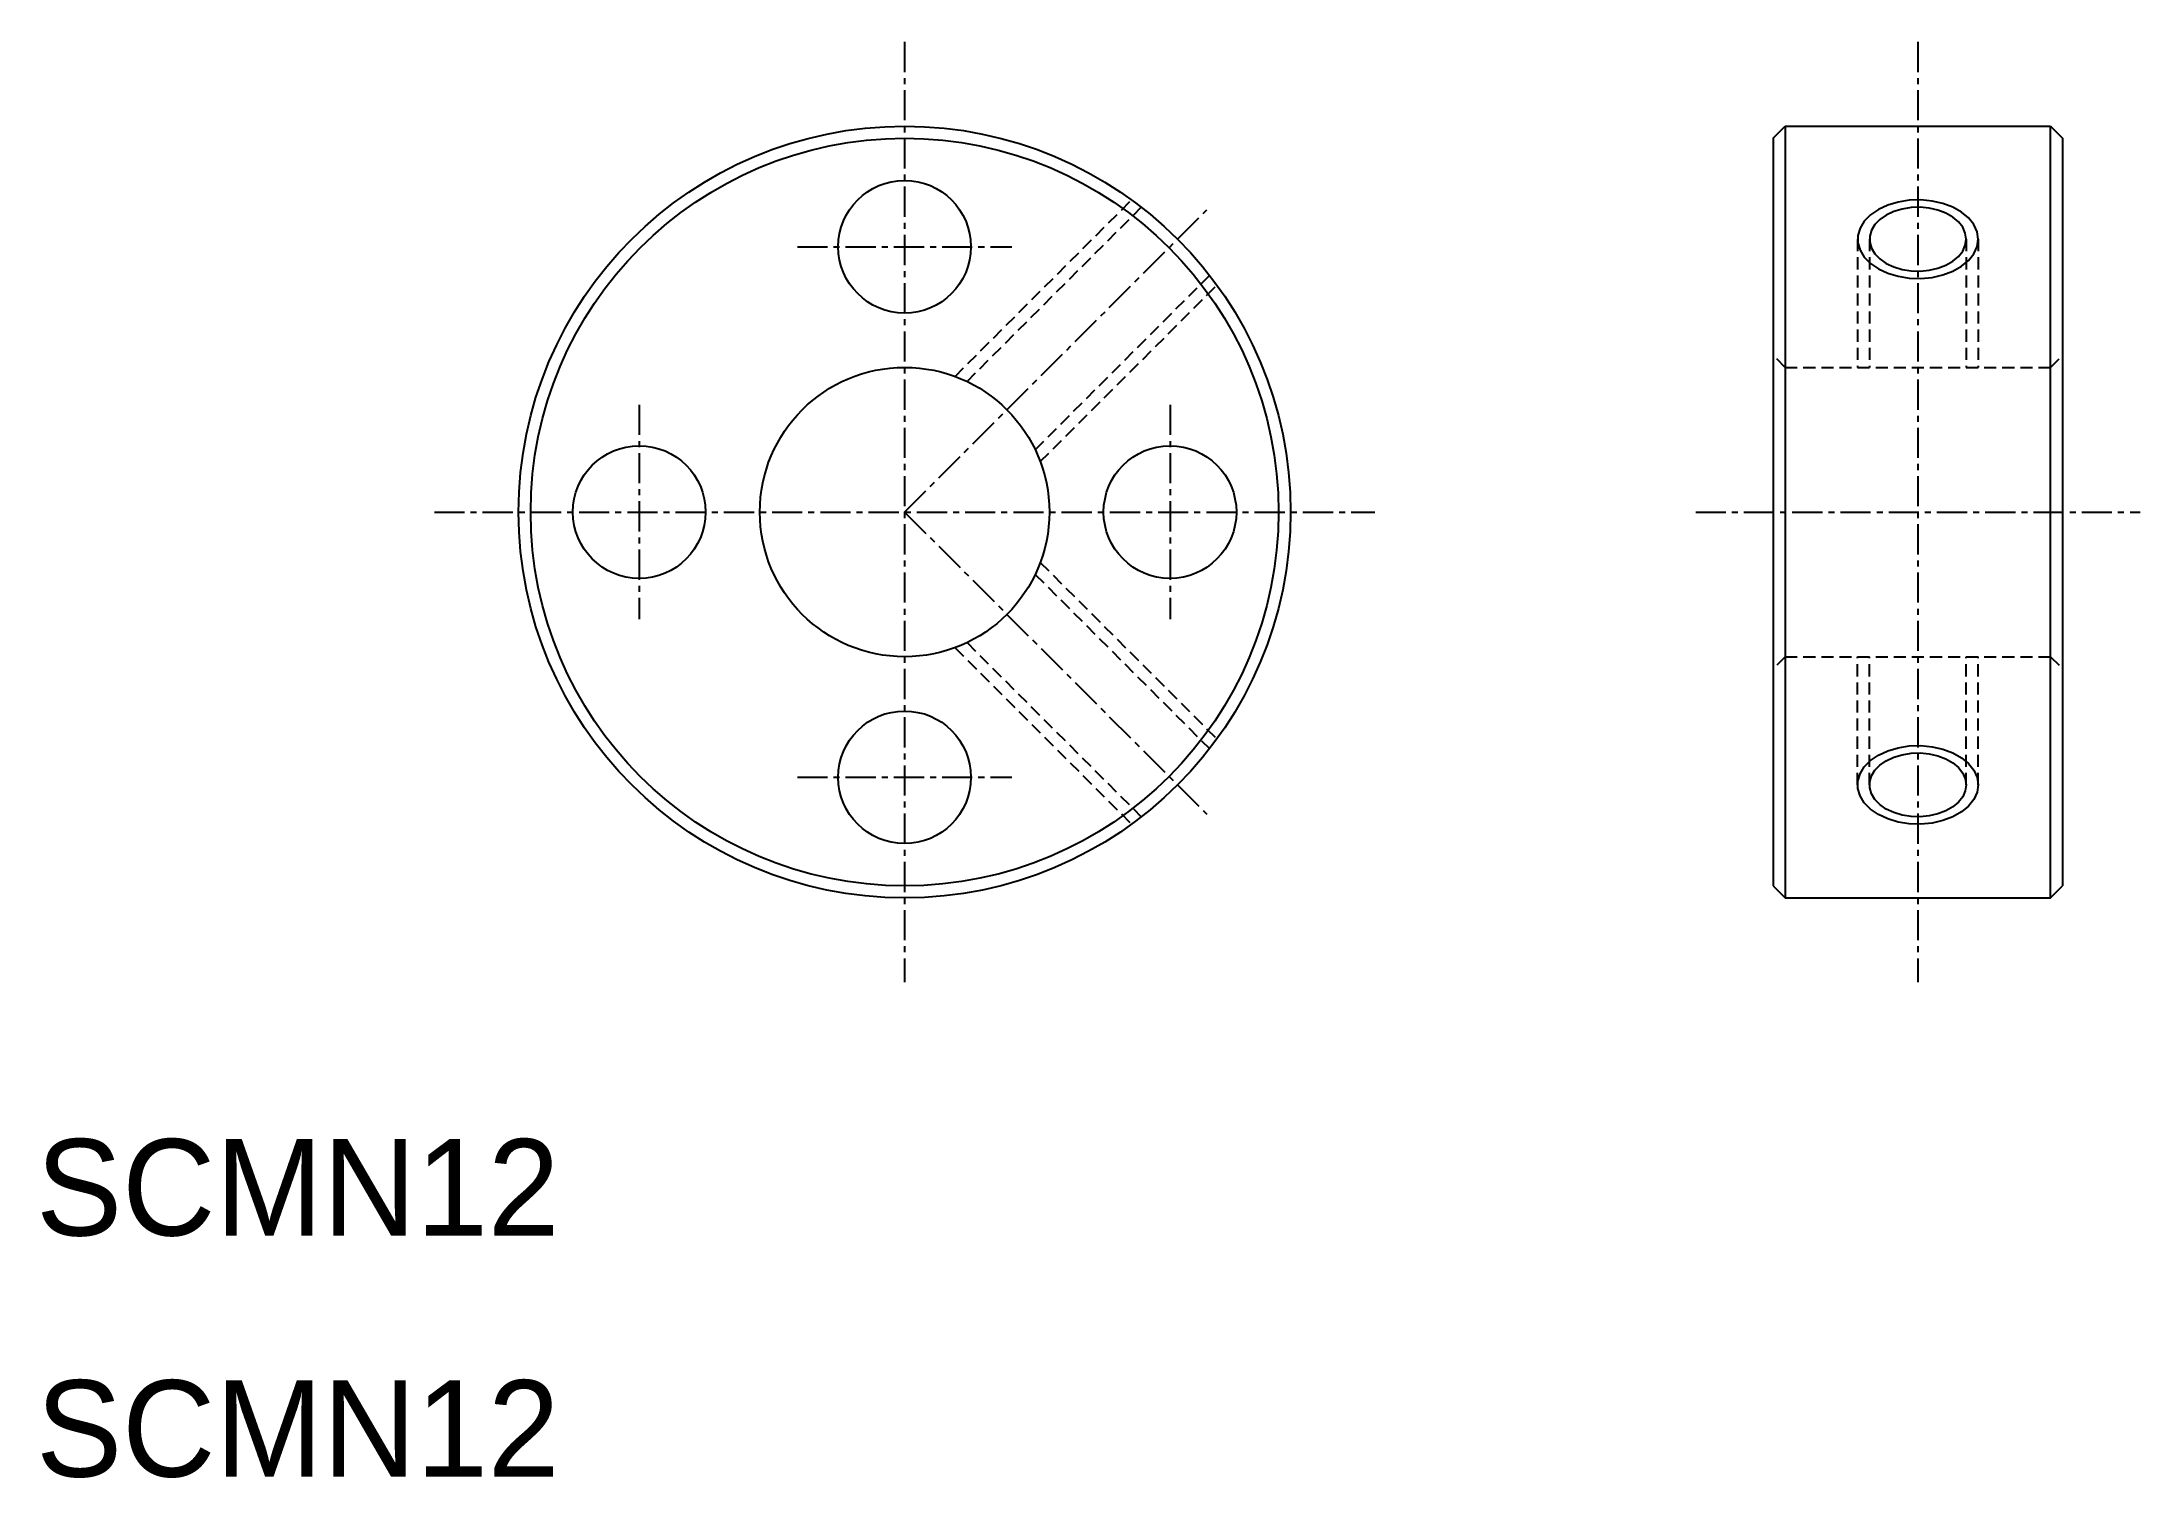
# Model space of a CAD drawing. Extents: x 10.2 to 97.2, y 9.9 to 69.5.
import ezdxf

# ---------------------------------------------------------------- set-up
doc = ezdxf.new("R2010")
doc.units = 0
doc.linetypes.add('CENTER', pattern=[2, 1.25, -0.25, 0.25, -0.25])
doc.linetypes.add('DASHED', pattern=[0.75, 0.5, -0.25])
doc.layers.get('0').update_dxf_attribs({"linetype": 'CONTINUOUS'})
doc.layers.add('CENTER', color=1, linetype='CENTER')

msp = doc.modelspace()

# ---------------------------------------------------------------- linework, layer by layer
at = {"color": 7, "linetype": 'CONTINUOUS'}
for p, q in [((82, 65.5), (82.5, 66)), ((82, 65.5), (82, 34.5)), ((82.5, 66), (82.5, 34)), ((82.5, 66), (93.5, 66)), ((85.25, 66), (85.25, 66)), ((88, 66), (88, 66)), ((93.5, 34), (93.5, 66)), ((93.5, 66), (94, 65.5)), ((94, 65.5), (94, 34.5)), ((82, 34.5), (82.5, 34)), ((82.5, 34), (93.5, 34)), ((93.5, 34), (94, 34.5))]:
    msp.add_line(p, q, dxfattribs=at)
at = {"color": 3, "linetype": 'DASHED'}
for p, q in [((48.089, 55.625), (55.407, 62.943)), ((48.586, 55.414), (55.811, 62.639)), ((85.5, 61.314), (85.5, 56)), ((86, 61.314), (86, 56)), ((90, 61.314), (90, 56)), ((90.5, 61.314), (90.5, 56)), ((51.414, 52.586), (58.639, 59.811)), ((51.625, 52.089), (58.943, 59.407)), ((82.5, 56), (82, 56.5)), ((82.5, 56), (93.5, 56)), ((93.5, 56), (94, 56.5)), ((51.625, 47.911), (58.943, 40.593)), ((51.414, 47.414), (58.639, 40.189)), ((48.089, 44.375), (55.407, 37.057)), ((48.586, 44.586), (55.811, 37.361)), ((82.5, 44), (82, 43.5)), ((82.5, 44), (93.5, 44)), ((85.5, 38.686), (85.5, 44)), ((86, 38.686), (86, 44)), ((90, 38.686), (90, 44)), ((90.5, 38.686), (90.5, 44)), ((93.5, 44), (94, 43.5))]:
    msp.add_line(p, q, dxfattribs=at)
at = {"color": 3, "flags": 128}
msp.add_lwpolyline([(90.5, 61.314), (90.455, 61.622), (90.321, 61.919), (90.103, 62.194), (89.809, 62.438), (89.45, 62.64), (89.039, 62.795), (88.589, 62.897), (88.119, 62.941), (87.644, 62.926), (87.182, 62.853), (86.75, 62.724), (86.363, 62.545), (86.035, 62.321), (85.778, 62.06), (85.601, 61.773), (85.511, 61.469), (85.511, 61.159), (85.601, 60.855), (85.778, 60.567), (86.035, 60.307), (86.363, 60.083), (86.75, 59.903), (87.182, 59.774), (87.644, 59.701), (88.119, 59.687), (88.589, 59.731), (89.039, 59.832), (89.45, 59.987), (89.809, 60.19), (90.103, 60.433), (90.321, 60.708), (90.455, 61.005)], close=True, dxfattribs=at)
at = {"color": 7, "linetype": 'CONTINUOUS', "flags": 128}
msp.add_lwpolyline([(90, 61.314), (89.964, 61.565), (89.857, 61.806), (89.683, 62.03), (89.447, 62.228), (89.16, 62.393), (88.831, 62.519), (88.472, 62.602), (88.095, 62.638), (87.715, 62.626), (87.346, 62.566), (87, 62.462), (86.69, 62.315), (86.428, 62.133), (86.222, 61.921), (86.081, 61.687), (86.009, 61.44), (86.009, 61.188), (86.081, 60.94), (86.222, 60.706), (86.428, 60.494), (86.69, 60.312), (87, 60.166), (87.346, 60.061), (87.715, 60.002), (88.095, 59.99), (88.472, 60.026), (88.831, 60.108), (89.16, 60.234), (89.447, 60.399), (89.683, 60.597), (89.857, 60.821), (89.964, 61.063)], close=True, dxfattribs=at)
at = {"color": 3, "extrusion": (0, 0, -1), "flags": 128}
msp.add_lwpolyline([(-90.5, 38.686), (-90.455, 38.378), (-90.321, 38.081), (-90.103, 37.806), (-89.809, 37.562), (-89.45, 37.36), (-89.039, 37.205), (-88.589, 37.103), (-88.119, 37.059), (-87.644, 37.074), (-87.182, 37.147), (-86.75, 37.276), (-86.363, 37.455), (-86.035, 37.679), (-85.778, 37.94), (-85.601, 38.227), (-85.511, 38.531), (-85.511, 38.841), (-85.601, 39.145), (-85.778, 39.433), (-86.035, 39.693), (-86.363, 39.917), (-86.75, 40.097), (-87.182, 40.226), (-87.644, 40.299), (-88.119, 40.313), (-88.589, 40.269), (-89.039, 40.168), (-89.45, 40.013), (-89.809, 39.81), (-90.103, 39.567), (-90.321, 39.292), (-90.455, 38.995)], close=True, dxfattribs=at)
at = {"color": 7, "linetype": 'CONTINUOUS', "extrusion": (0, 0, -1), "flags": 128}
msp.add_lwpolyline([(-90, 38.686), (-89.964, 38.435), (-89.857, 38.194), (-89.683, 37.97), (-89.447, 37.772), (-89.16, 37.607), (-88.831, 37.481), (-88.472, 37.398), (-88.095, 37.362), (-87.715, 37.374), (-87.346, 37.434), (-87, 37.538), (-86.69, 37.685), (-86.428, 37.867), (-86.222, 38.079), (-86.081, 38.313), (-86.009, 38.56), (-86.009, 38.812), (-86.081, 39.06), (-86.222, 39.294), (-86.428, 39.506), (-86.69, 39.688), (-87, 39.834), (-87.346, 39.939), (-87.715, 39.998), (-88.095, 40.01), (-88.472, 39.974), (-88.831, 39.892), (-89.16, 39.766), (-89.447, 39.601), (-89.683, 39.403), (-89.857, 39.179), (-89.964, 38.937)], close=True, dxfattribs=at)
at = {"color": 7, "linetype": 'CONTINUOUS'}
for centre, radius in [((46, 50), 16), ((46, 50), 15.5), ((46, 61), 2.75), ((46, 50), 6), ((35, 50), 2.75), ((57, 50), 2.75), ((46, 39), 2.75)]:
    msp.add_circle(centre, radius, dxfattribs=at)
at = {"layer": 'CENTER', "color": 1, "linetype": 'CENTER'}
for p, q in [((46, 69.493), (46, 30.507)), ((88, 69.493), (88, 30.507)), ((46, 50), (58.531, 62.531)), ((41.555, 61), (50.445, 61)), ((35, 54.445), (35, 45.555)), ((57, 54.445), (57, 45.555)), ((26.507, 50), (65.493, 50)), ((46, 50), (58.531, 37.469)), ((78.792, 50), (97.208, 50)), ((41.555, 39), (50.445, 39))]:
    msp.add_line(p, q, dxfattribs=at)

# ---------------------------------------------------------------- texts
at = {"color": 7, "linetype": 'CONTINUOUS'}
for p in [(10, 20), (10, 10)]:
    msp.add_text('SCMN12', height=4, dxfattribs=at).set_placement(p)

doc.saveas('drawing.dxf')
